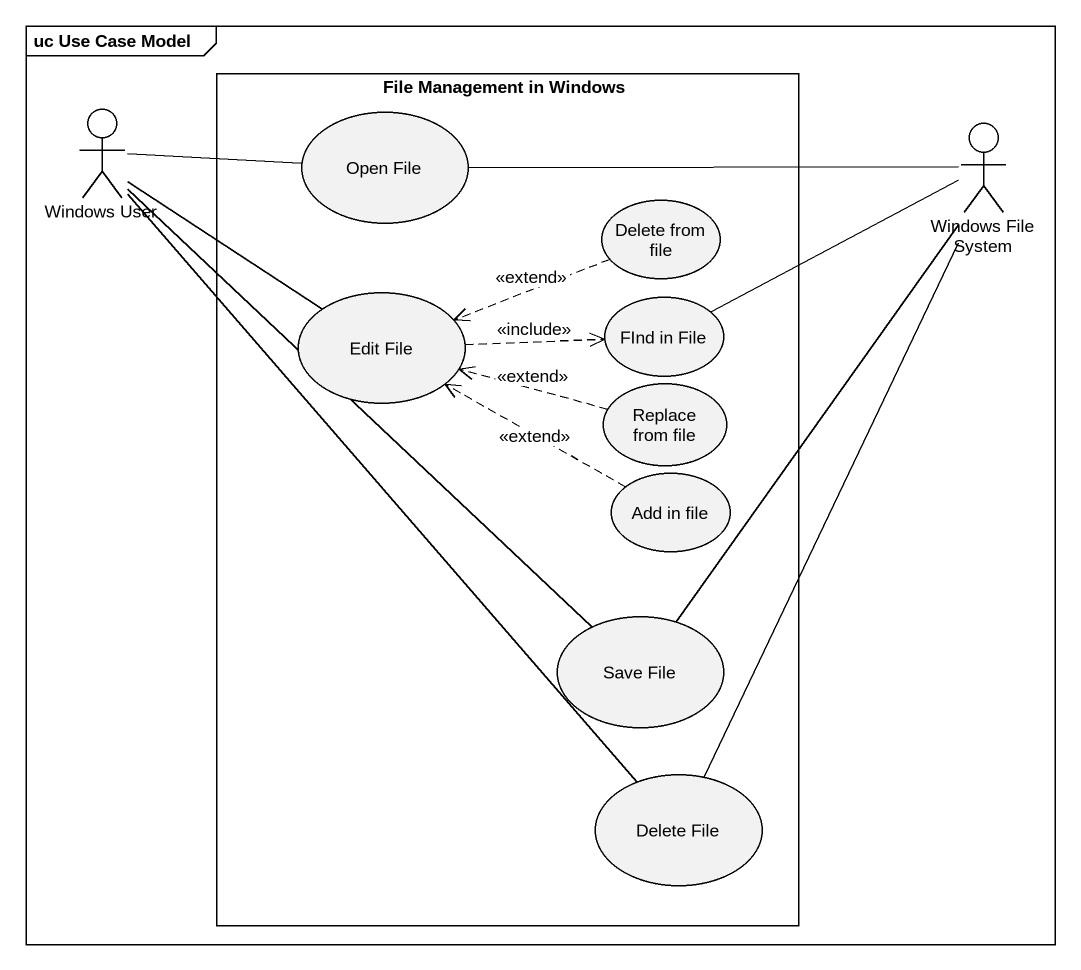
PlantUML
@startuml
mainframe uc Use Case Model
actor "Windows User" as Windows_User
rectangle "File Management in Windows" as File_Management_in_Windows {
  usecase "Open File" as Open_File
  usecase "Delete from file" as Delete_from_file
  usecase "Edit File" as Edit_File
  usecase "FInd in File" as FInd_in_File
  usecase "Replace from file" as Replace_from_file
  usecase "Add in file" as Add_in_file
  usecase "Save File" as Save_File
  usecase "Delete File" as Delete_File
}
actor "Windows File System" as Windows_File_System
Windows_User -right- Open_File
Windows_User -- Edit_File
Windows_User -- Save_File
Windows_User -- Delete_File
Windows_File_System -left- Open_File
Delete_from_file .left.> Edit_File : <<extend>>
Edit_File .right.> FInd_in_File : <<include>>
FInd_in_File -right- Windows_File_System
Replace_from_file .left.> Edit_File : <<extend>>
Add_in_file .left.> Edit_File : <<extend>>
Save_File -up- Windows_File_System
Delete_File -up- Windows_File_System
@enduml
